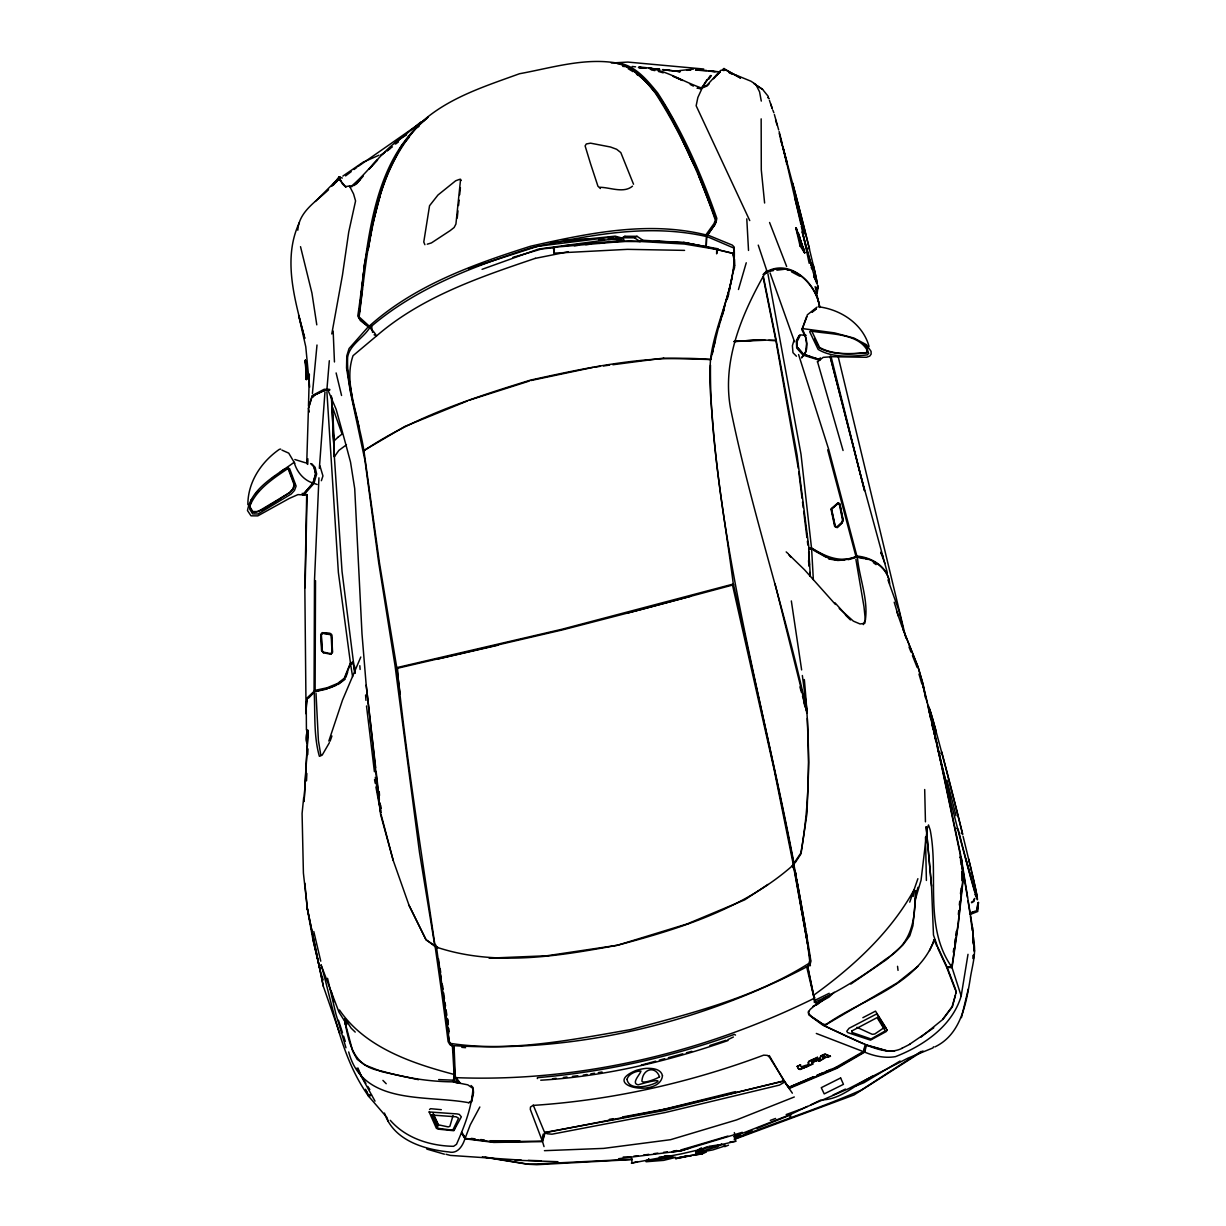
<?xml version="1.0" encoding="UTF-8"?>
<svg xmlns="http://www.w3.org/2000/svg" width="1226" height="1226" viewBox="0 0 1226 1226"><rect width="100%" height="100%" fill="white"/><g stroke="black" fill="none" stroke-linecap="round" stroke-linejoin="round"><path stroke-width="1.5" d="M973.352 955.238L973.352 958.793L973.352 955.161M306.5 377.087L306.546 379.217L306.454 375.692M315.511 580.634L315.113 690.361L307.419 697.655L306.025 710.206M733.071 272.494L734.497 265.368L733.914 248.096L706.743 236.434L715.019 224.297L716.49 220.159L698.115 173.31M314.071 690.774L314.484 580.787L318.944 477.834M250.119 504.024L250.089 507.089L252.771 511.518L257.904 511.61L289.888 492.576L293.121 489.051L294.715 484.822L288.355 467.857L286.884 467.658M761.162 118.861L761.285 169.847L764.61 203.01M306.377 372.275L306.561 374.083M717.823 248.755L716.689 249.43L716.643 253.828L717.823 248.755L686.162 243.009L641.198 240.158M306.148 370.88L306.715 379.202M306.699 494.354L304.86 589.997L306.025 707.877M307.282 463.75L307.358 459.919M305.105 587.714L307.067 494.752M307.711 464.409L307.833 458.708M305.473 360.199L306.638 379.018M306.239 704.582L306.423 730.022M400.105 693.793L396.887 668.4L379.508 563.056L363.907 450.54C358.835 419.399 346.391 389.056 347.632 357.18C349.686 344.659 363.417 338.085 369.685 327.756C415.752 287.88 474.079 266.134 531.318 247.759C588.357 235.193 648.401 223.255 706.406 236.526L706.176 247.008L683.556 242.441M955.836 993.244L955.897 991.451M308.477 406.235L309.35 374.068M306.347 701.87L306.025 713.578L306.347 701.87L307.45 698.33L313.917 692.123M306.715 463.581L308.354 410.863M916.052 895.317L916.19 891.271L913.952 890.03L917.891 878.705M915.224 890.689C915.378 919.439 912.512 942.978 886.092 958.885C863.962 975.635 840.377 990.669 815.029 1002.086L817.619 1004.155L831.81 993.704M306.393 371.953L306.531 373.194M306.469 378.926L305.32 360.214L306.255 379.539L305.994 371.279M319.358 468.301L324.967 391.952M306.515 780.885L306.852 773.483M817.972 287.206L817.16 293.305M307.726 754.649L308.002 748.933M706.743 236.434L706.237 246.855L683.893 242.35L658.623 241.277M885.954 1027.909L875.517 1011.113L862.874 1017.687M710.482 365.133C709.655 438.111 723.784 510.368 733.102 582.519L733.577 584.802C760.963 709.731 790.847 834.278 810.83 960.663L809.788 964.663L807.827 966.456C808.899 969.613 806.172 965.291 805.16 967.697C697.992 1023.388 574.32 1053.241 453.421 1045.625L454.907 1081.746L457.911 1080.872L455.336 1077.026L454.31 1077.455L452.379 1045.426L449.789 1044.46L448.118 1041.656C432.931 920.328 411.277 799.934 398.174 678.315L397.53 668.247M305.32 360.291L306.546 371.938M814.493 999.788L806.693 966.854L807.735 967.452L814.095 997.78L814.953 997.811M684.568 250.38L627.436 249.353L554.075 253.154L554.397 248.296M329.319 360.72L327.036 388.014L336.123 409.239L345.318 442.571L350.529 462.11L354.712 488.622L361.992 633.811L366.191 685.119L380.612 814.539L393.102 860.116L409.132 905.585L426.188 940.035L437.912 947.453L436.762 948.939L449.145 1041.242L450.432 1043.387C510.399 1052.521 571.393 1039.74 630.486 1029.61C691.602 1013.289 754.879 997.489 808.853 963.406L809.696 960.74L807.934 946.319L793.651 867.058L792.042 866.169L800.839 853.066C811.244 795.904 809.681 737.209 804.333 679.572M814.34 1002.47L814.233 994.822C853.403 966.486 890.291 932.71 913.952 890.03L913.201 896.421M312.415 393.423L316.998 345.012M459.75 1082.343L458.907 1083.232L457.911 1080.872M795.797 227.806L800.134 246.181M303.665 797.651L302.086 813.482L303.404 873.065L307.435 909.523L312.845 939.147L320.384 971.283M459.673 194.765L460.394 187.609M460.593 179.257L455.919 224.036L454.126 227.515L450.126 230.641L431.429 242.917L427.261 244.189M247.867 504.714C247.79 482.155 261.199 462.003 279.283 449.39L280.662 449.068M958.364 914.412L958.747 910.657M959.33 905.033L959.728 901.279M960.494 893.785L961.077 888.16M961.858 880.651L961.736 871.686M457.221 218.075L457.988 210.887M458.555 205.508L459.137 200.129M364.766 262.487L358.712 317.411C363.938 324.216 372.321 328.016 376.505 335.97C421.637 296.861 479.673 277.153 535.364 258.334M542.061 1138.755L542.321 1141.069L544.742 1132.793L663.956 1109.53L784.042 1081.087L792.364 1093.178M977.873 906.918L978.409 902.367L977.689 908.803M817.328 288.784L817.742 285.229L817.175 290.255M887.747 1050.943L866.506 1044.95L846.752 1036.368L822.539 1024.982L808.762 1014.852L808.378 1012.354L810.095 1009.473L816.792 1003.849L829.144 997.044L834.155 992.278M362.406 289.183L358.712 317.411L364.72 262.793L372.26 225.737L380.106 195.93M362.896 285.413L363.386 281.658M817.374 361.946L819.504 360.229L819.765 358.421M820.378 357.946L820.133 359.754L804.087 354.483L805.896 351.877C808.302 343.709 805.942 335.633 801.896 328.507L834.538 332.89L853.909 338.054L866.43 344.69L871.073 351.372L871.15 354.145L869.709 356.122L866.521 357.272L831.887 356.705L823.152 357.364L820.133 359.754L813.328 357.532M931.515 886.107L926.166 826.83L931.515 886.107L933.476 935.07L937.277 945.982L947.192 967.345L951.866 967.176L958.134 923.53L963.115 877.111L961.092 856.928L936.633 741.653L922.856 683.771L918.121 667.189L902.98 629.229M789.161 1088.489L837.067 1068.244L864.713 1052.138C874.368 1056.199 885.065 1058.421 895.486 1056.643C923.485 1045.701 952.326 1026.116 961.184 995.956L952.05 967.636L958.318 924.067L963.33 878.184L961.353 858.231L960.356 857.771L961.092 856.928M457.773 1082.19L453.39 1081.853L454.08 1074.436C411.967 1063.356 365.011 1047.479 339.449 1009.963M648.661 1158.8L648.539 1159.658L651.282 1160.072L656.646 1159.719L668.66 1157.911L672.614 1156.026L664.4 1155.796M929.461 711.601L929.201 708.935A97.36 1.716 75.8 0 1 933.599 722.145L935.928 730.481L935.285 733.041M953.276 952.112L953.828 948.326M954.656 942.671L955.192 938.886M955.744 935.116L956.295 931.346M429.529 1109.499L430.587 1108.687L441.314 1109.683M961.184 995.956L968.004 954.318M372.26 225.737L368.091 249.843C376.535 202.872 387.462 150.001 426.679 118.6M331.786 333.962L342.468 275.099L348.736 232.005L355.571 200.941L353.548 193.907L349.502 186.046L345.548 186.567L339.817 180.115L338.958 177.831L339.924 177.418M974.685 898.551L973.904 901.386L971.636 902.78M934.81 1046.943C960.433 1034.759 965.827 1005.197 970.057 979.926C971.697 967.927 975.789 956.019 974.195 943.805M471.09 1085.516L473.021 1087.539C471.964 1107.124 464.424 1126.388 456.501 1144.318L453.605 1146.31C430.403 1145.958 405.898 1138.326 390.282 1120.319M729.516 290.301L730.236 286.731M730.941 283.175L732.366 276.049M348.705 1051.954C362.789 1105.821 425.958 1094.711 468.684 1102.71L471.382 1101.576L473.359 1091.722M729.118 290.501L734.497 265.368M809.788 964.663L810.539 961.521L796.716 880.391M297.811 230.212C298.899 211.47 316.4 201.386 328.553 189.724M697.885 1149.62L697.64 1150.708L700.245 1150.953L705.502 1150.08L717.409 1146.785L721.486 1144.134M355.218 1032.093L351.142 1028.154L345.104 1018.745L345.104 1024.308M710.728 359.31L718.896 325.809M712.291 353.931L713.072 350.406M713.854 346.881L715.432 339.832M731.094 282.823L719.968 322.269M961.429 1017.641L968.31 989.014M465.328 1137.59L461.65 1132.441L465.098 1138.356L493.526 1141.912L542.321 1141.069L530.306 1109.407L530.475 1107.032L533.049 1105.408C611.927 1100.228 689.686 1082.788 763.691 1055.142L767.43 1055.402L769.56 1057.318L788.808 1087.937L836.822 1067.708L864.039 1051.877L864.545 1049.763M809.788 965.782L810.555 962.655M863.778 1050.222L864.606 1046.805M542.444 1137.207L543.225 1134.096M864.713 1052.138L866.506 1044.95L865.771 1044.659L863.84 1051.172M544.038 1146.617L542.536 1141.636L545.172 1132.38L664.262 1110.526L783.966 1080.796L787.92 1086.435M783.966 1080.796L783.521 1082.696L779.414 1085.102L665.212 1112.534L551.93 1134.203L547.087 1133.743L545.172 1132.38M465.098 1138.356L470.232 1124.916L479.841 1107.001M916.542 892.467L917.967 887.302M974.455 898.551L973.781 900.712L971.452 902.29M718.727 327.204L725.041 305.167M726.099 301.489L728.719 292.294M738.466 289.505L746.251 262.778M453.038 1115.553L449.881 1126.326L448.21 1126.909L438.448 1124.824L433.085 1113.193M816.868 292.278L817.65 286.853L816.853 293.014M955.437 995.267L952.035 1006.761L942.656 1019.312M915.27 899.731L921.048 880.268L927.224 828.546L928.496 824.945L930.212 830.063C939.07 875.533 923.485 926.81 951.866 967.176M722.451 315.097L724.045 309.78M727.217 299.159L728.811 293.857M793.758 341.135L792.394 345.732L792.961 352.644L796.425 356.23M462.309 1132.579L461.512 1132.916L464.945 1138.785C462.662 1145.912 457.666 1154.187 448.777 1151.934C423.231 1149.314 393.362 1140.011 384.474 1113.039M328.829 741.056L342.514 700.077L360.796 657.029M321.365 480.699L322.944 475.933L319.894 465.773M306.377 378.803L306.27 379.493M909.753 902.137L913.952 890.03M250.64 502.522L251.682 499.534M251.345 499.641L249.706 507.334L252.449 511.855L254.809 512.437L262.487 509.648L280.064 498.829M330.085 741.194L331.924 735.998M345.809 677.365L347.709 671.971M818.999 1060.904L820.792 1055.831L824.991 1053.977L830.416 1056.352L826.232 1057.195L819.167 1061.302L824.822 1057.348M819.167 1061.302L820.96 1056.23L825.159 1054.375L830.416 1056.352M299.374 222.565C282.072 259.36 295.359 301.366 304.768 338.422L298.638 315.251L305.764 346.728L309.657 387.094M617.23 63.645C634.164 66.465 646.255 81.023 656.523 93.59C681.855 132.99 701.149 175.946 716.153 220.251L714.681 224.389L706.406 236.526L705.915 234.81L714.053 223.53L715.31 220.098C700.261 175.716 680.92 132.699 655.481 93.268C645.75 80.839 634.302 67.89 618.609 63.384C585.66 57.04 551.761 67.874 519.502 73.729C486.14 85.866 450.57 96.977 423.276 120.638C372.091 171.15 367.923 249.736 359.111 316.921L369.195 326.085L369.685 327.756M822.753 1057.256C828.178 1054.59 820.914 1059.892 823.29 1055.755M822.922 1057.655L823.719 1056.046L825.021 1056.751M740.519 77.989L724.397 69.361L720.505 70.51L707.08 85.13L702.682 86.969L697.855 97.513L696.153 105.758L749.76 220.603M933.446 941.369L934.105 939.545L936.833 946.074M786.51 164.192L787.138 162.506L784.686 153.602A78.127 1.502 75.5 0 0 782.924 147.335M806.739 316.308L801.865 329.717L805.543 337.165L806.585 343.663L805.543 351.969L803.735 354.59L797.298 347.31L796.931 340.123L799.842 334.851L806.187 335.372M802.662 327.878L807.106 316.201M454.218 1129.82L456.149 1124.824M863.334 624.601L865.341 619.896L863.993 606.824L855.901 559.362M312.737 397.301L315.082 394.741L325.963 389.914M929.523 950.533L934.549 939.453C917.4 985.535 862.675 998.638 826.247 1024.384L823.397 1024.461L812.455 1017.228L808.716 1013.687L808.44 1011.266M329.411 742.634L322.193 755.109L319.388 756.319C313.442 735.569 315.358 712.965 314.147 691.495C324.859 689.165 336.43 686.928 344.491 678.852L350.529 663.695L353.425 663.189L351.387 663.756M940.832 753.592L941.675 751.829L944.985 764.334A97.36 1.716 75.8 0 1 959.207 819.995L962.625 833.803L961.169 833.174M326.898 391.722L338.376 572.511L350.437 662.914L344.245 678.269L337.686 683.403L327.112 687.771L315.113 690.361M797.436 340.889L799.934 335.924M799.061 335.572L796.348 340.874L796.716 348.061L803.214 355.341L801.543 357.762M389.623 168.575L401.668 145.588L408.81 137.664M933.507 1046.82L932.94 1047.923L907.761 1058.222L848.423 1088.734L803.781 1108.105L786.157 1114.572M872.345 1076.137L871.288 1077.01C855.135 1084.55 841.174 1099.247 822.431 1099.875M706.988 79.644L701.379 88.64L697.288 88.165L701.379 88.64L710.406 75.491M801.911 357.67L803.582 355.249L819.504 360.229M795.107 862.828L801.038 853.74L807.045 812.991L808.685 762.373L807.336 718.436M706.866 235.469L715.248 224.159L716.827 218.381C701.548 174.628 682.851 131.841 657.626 92.854C647.42 80.533 635.681 65.714 618.869 63.154M354.85 673.197L342.039 571.439L334.361 456.746L338.866 450.402L346.468 444.777M708.72 79.261L711.417 75.583M331.771 186.367L339.188 176.851L342.315 178.077M722.834 69.637L723.999 68.38M335.939 182.459L339.173 178.735L339.188 176.851L340.169 177.264M332.629 185.111L339.234 177.142M803.214 355.341L804.271 354.391L811.827 357.103M713.547 78.786L720.336 71.66L716.49 75.169M360.291 179.624L353.563 185.662L356.689 183.731L363.386 175.916M369.133 327.005L368.29 326.775L349.073 348.536L346.789 355.862L346.544 367.999L350.345 391.584L364.965 460.424L378.696 562.765L395.002 665.411L419.522 852.622L434.908 946.411L435.996 946.978C494.998 966.87 557.83 956.203 617.46 945.246C680.001 928.71 744.044 908.727 793.375 864.928L774.173 769.821L732.504 585.063M330.714 654.316L332.553 652.14L331.648 634.516L329.901 633.229L322.239 632.662L320.722 634.455L321.549 650.7L323.373 652.768L330.775 654.255L332.369 652.401L331.51 634.93L329.993 633.827L322.484 633.214L321.135 634.792L321.948 650.914L323.541 652.722M791.843 184.007L792.67 183.072L795.613 194.244A78.127 1.502 75.5 0 1 807.06 239.07L809.512 249.047L808.195 248.035M333.334 185.065L338.253 179.548M959.943 857.863L960.264 854.706L942.196 769.024M709.364 83.537L707.218 85.897L702.82 87.736M255.284 494.354L258.686 490.63M303.159 493.404L303.787 494.936L313.979 483.396L316.66 473.987L315.113 467.336L311.772 463.765M308.768 697.916L314.622 691.786L327.434 688.905M315.373 201.447L338.115 178.689M468.684 1102.71L471.382 1101.576M811.704 1061.134L817.803 1058.207L818.37 1060.076L811.949 1062.421L818.37 1060.076M815.029 1002.086L807.673 966.195L809.957 964.111M917.83 966.425L897.233 982.854L824.255 1025.687L826.247 1024.384M798.693 234.227L801.114 242.074M387.033 151.12L389.853 148.714M622.348 237.752L617.919 241.461L640.064 241.583L642.639 240.081L637.03 236.311L624.923 236.281L622.348 237.752L634.47 237.798L637.03 236.311M622.701 238.12L624.923 236.281M632.493 186.168C623.636 193.601 610.333 187.409 599.912 187.287M394.573 143.58L421.1 121.788M272.157 478.416L274.915 475.933M812.072 312.048L816.072 308.845M812.44 311.94L816.424 308.753M807.229 314.929L816.945 307.174M369.195 326.085L370.068 325.396C415.338 285.045 473.834 264.188 530.751 246.181C587.377 233.446 647.221 220.665 704.858 234.641L705.915 234.81M338.177 684.491L345.165 679.158M976.54 910.412L977.965 903.026L977.214 910.504L969.643 913.707M345.563 175.9L351.203 171.655M354.007 169.525L356.827 167.41M920.879 1037.211L943.07 1019.22L952.449 1006.669L956.311 991.359L947.192 967.345L951.391 966.793L951.361 965.322M933.752 1027.817L909.493 1044.353M395.554 144.04L398.481 141.894M406.649 134.921C384.244 147.396 370.559 169.893 351.724 185.938L349.502 186.046M385.286 152.039L380.688 155.395L383.6 153.219M825.818 997.075L817.374 1003.236L816.838 1002.454M387.998 150.032L392.397 146.829M818.34 1002.73L821.435 1000.477M358.237 166.353L424.119 120.454M280.248 472.056L284.647 469.006M767.936 884.436L744.734 899.838L687.51 923.776M921.17 1051.387L861.48 1089.96C820.225 1108.335 776.15 1121.989 734.129 1139.092M922.994 1050.958L854.001 1094.971L734.527 1139.322M812.884 1006.408L817.619 1004.155M850.798 984.064L886.536 959.575L902.934 944.955L909.799 935.79L912.926 925.737L916.19 891.271M702.682 86.969L701.226 87.904C680.905 80.839 661.764 67.415 639.053 67.185M279.865 498.767L289.505 492.607L292.677 489.174L294.225 484.99L288.003 468.363L286.562 468.163M368.995 1095.462L370.298 1094.634M428.104 117.252C369.547 162.537 367.953 249.062 357.777 316.001L360.321 320.538L368.29 326.775M900.083 1061.011L863.947 1082.711L854.859 1086.328M363.739 450.831C414.204 416.733 472.73 397.914 530.46 380.121C589.583 367.049 649.964 354.222 710.835 359.54L663.327 358.207M363.907 450.54L404.902 426.403L467.412 400.948M836.086 1067.218L861.771 1052.444M845.419 1089.086L833.052 1095.033M764.365 274.256L768.763 271.39L773.407 270.609M415.783 128.24L419.001 126.401M803.735 354.59L797.789 347.678M554.075 253.154L553.401 247.3L554.52 246.687M366.605 1091.37L368.796 1096.458L371.478 1094.987M679.204 1157.206L691.234 1155.612M764.304 273.107C788.456 256.816 816.332 282.455 819.658 306.868M901.922 1048.291L909.907 1044.261M813.941 998.408L812.378 999.205C702.774 1052.889 579.193 1082.252 456.946 1077.685L455.367 1077.593L454.034 1045.793L454.218 1046.621L452.961 1046.529M814.662 1000.431L829.236 993.29M762.986 274.563L769.361 270.946C793.712 261.429 816.301 284.8 819.78 307.511M727.846 1039.679L733.378 1037.027M807.352 1106.45L790.448 1114.495L733.531 1136.778M810.738 1104.825L820.884 1099.998M699.111 1149.038L701.563 1147.888M800.486 1064.75L797.344 1066.589L800.486 1064.75C800.976 1072.612 816.838 1060.72 801.467 1066.85M818.018 1059.325L811.75 1062.023L817.972 1058.605L817.405 1057.318L808.808 1061.226L808.164 1062.651L809.436 1065.578L812.731 1064.122L811.949 1062.421M809.267 1065.179L812.562 1063.724M827.274 1057.256L830.232 1055.954M798.233 1068.413L799.95 1069.133L808.302 1066.068L800.134 1069.532L798.586 1069.057L797.176 1066.191M949.108 799.091L950.273 798.586L946.441 783.307A97.36 1.716 75.8 0 1 933.921 731.585L932.22 724.152M813.298 1076.872L788.931 1087.324L788.226 1085.669M816.807 1075.386L822.064 1073.148M825.573 1071.662L830.83 1069.44M790.939 1086.42L813.727 1076.78M817.236 1075.294L836.515 1067.126M345.334 1022.223L339.02 1012.262L321.013 964.755L322.53 969.72C334.177 1012.799 341.993 1058.912 368.49 1096.044L371.371 1094.849M735.861 1138.249L748.166 1133.146M328.966 688.276L336.644 685.119M734.772 1137.268L739.952 1135.184M745.147 1133.115L752.059 1130.341M757.254 1128.257L790.111 1115.108M794.295 1096.979L736.519 1119.936L670.561 1139.69L603.652 1148.394L544.436 1150.678M724.75 1146.662L728.52 1145.161M649.213 1159.336L646.24 1160.516L646.102 1161.742L663.695 1160.363L675.679 1157.39L665.549 1156.562M637.719 1161.62L631.359 1163.152L681.181 1153.911L735.723 1141.268L734.359 1132.594M770.296 1120.395L775.583 1118.464M707.371 1146.617L695.97 1151.628L695.678 1153.145L712.842 1149.911L724.459 1146.111L724.903 1144.961L721.777 1144.44L708.935 1146.31M482.063 269.337L538.49 249.077L614.686 238.794L624.034 241.292L623.743 239.407L614.272 236.817L537.754 246.273L468.332 268.693M971.115 912.588L974.455 911.393M792.624 867.61L793.958 867.134L793.115 865.908M902.336 1048.199C890.03 1054.483 876.36 1048.95 864.499 1044.353M969.965 914.535L977.735 911.485L978.425 902.505M350.437 662.914L353.042 662.055L353.425 663.189M727.846 1136.104L680.629 1150.049M709.839 1045.502L726.037 1040.261M728.014 1040.537C667.542 1061.409 604.709 1076.428 540.743 1080.213M469.144 400.243L529.172 381.087M379.003 155.227L363.049 162.23L342.882 176.069M689.671 1148.134L680.874 1150.846L618.532 1158.723M687.939 923.684L617.46 945.246L546.903 955.759L489.097 958.15M937.568 947.698L946.763 967.437L950.962 966.885L950.932 965.414M742.297 1132.318L680.874 1150.846L671.787 1151.904M889.218 581.354C887.164 566.197 871.073 557.217 856.867 556.052C840.775 563.623 825.205 556.512 811.505 547.915L808.685 548.405L810.325 576.143M848.361 559.669L854.859 557.738M512.897 257.353L541.969 248.893L553.386 247.79M641.29 1065.088L655.726 1061.149M659.343 1060.168L664.753 1058.697M668.369 1057.701L682.805 1053.778M686.422 1052.782L691.832 1051.31M733.301 584.051L561.845 629.275L396.458 667.71M642.547 609.199L733.577 584.802M627.053 613.184L690.621 596.296M643.006 609.061L562.198 629.965L396.887 668.4M702.314 1153.298L706.13 1152.179L675.541 1158.677L691.709 1155.582M663.818 1109.331L735.493 1091.615M437.421 659.159L498.4 645.121M839.228 608.464L853.373 621.138L860.039 623.957L864.728 623.344C869.311 602.487 859.962 580.296 857.618 559.347L856.959 556.803L847.687 559.378L837.404 560.052L828.945 558.474L814.095 549.861L811.612 548.727L808.823 549.171L811.214 549.095M530.797 380.55L592.74 367.448M535.195 258.38L568.22 251.79M609.322 1119.399L613.199 1118.679M622.471 1116.978L664.032 1109.285M583.285 1075.11L587.039 1074.482M590.794 1073.853L594.533 1073.24M598.288 1072.612L602.043 1071.984M679.526 70.587L693.564 69.07M684.399 1156.348L688.66 1155.689M692.797 1155.382L702.743 1153.835L700.276 1154.08M643.635 1155.061L648.861 1154.34M654.086 1153.635L657.872 1153.114M663.572 1152.348L667.358 1151.842M673.043 1151.076L676.844 1150.555M694.989 1154.769L698.514 1154.31M686.928 70.25L690.606 69.759L686.621 70.311M594.242 367.141L600.219 366.329M603.575 365.946L609.552 365.118M612.908 364.735L663.695 358.099M687.173 70.326L690.882 69.882M776.87 270.18L783.797 269.337M552.497 1078.711L556.129 1078.298M563.362 1077.439L566.994 1077.01M572.419 1076.382L577.86 1075.738M598.595 240.066L602.395 239.652M608.065 239.009L613.751 238.365M550.597 242.717L615.222 236.158L623.452 238.442M574.289 245.752L578.09 245.384M585.706 244.648L591.407 244.097M599.008 243.346L604.709 242.794M612.326 242.058L618.027 241.507M562.06 245.982L620.509 240.602M541.11 1160.792L528.283 1160.348M553.401 247.3L629.582 240.878L684.43 244.035L716.689 249.43M633.827 1156.164L638.424 1155.781M659.22 1157.083L663.971 1156.685M735.723 1141.268L729.868 1141.988M844.867 559.93L837.864 560.466L828.868 558.995M653.029 241.691L658.944 241.185M733.669 341.548L758.25 339.893L776.227 340.476L797.084 455.168L809.129 549.57M734.42 341.518L765.07 340.23M632.371 1159.566L536.773 1164.7L527.303 1164.194L482.385 1156.884M735.156 341.349L757.883 340M632.248 1159.244L529.142 1164.302L485.082 1157.099M611.33 63.001L627.896 62.082L703.739 69.024M865.035 1045.104L866.077 1045.042M349.854 186.735L352.031 186.628M564.742 241.783L570.427 241.476M598.84 239.944L604.525 239.637M608.311 239.438L617.781 238.932M542.536 1141.636L493.817 1142.433L464.945 1138.785M623.191 1157.053L630.7 1156.731M564.282 239.989L592.664 239.024M619.161 238.135L622.946 238.013M329.733 390.144L325.043 389.883L312.155 396.32L308.431 408.764L308.829 412.35M894.781 1050.835L887.317 1051.034L866.92 1045.318M519.855 1140.793L490.109 1140.732M723.125 70.495L724.443 70.403L723.524 68.717L724.827 69.07L740.366 78.02M521.326 1160.164L450.417 1155.413L446.034 1154.279M329.748 389.393L324.185 389.27L312.201 395.554L308.431 408.105L308.814 411.691M696.107 70.005L706.559 70.449M695.556 69.989L716.061 71.752M768.671 340.338L775.874 340.567L798.325 468.363M515.104 1160.21L557.937 1161.712M438.693 1079.585L453.237 1080.198M453.39 1081.853C429.085 1081.715 404.886 1077.746 381.547 1071.064C353.042 1066.405 349.303 1044.552 344.521 1019.802M947.192 967.345L952.05 967.636M307.205 495.151L303.787 494.936M857.035 557.202C872.008 557.432 888.329 568.036 889.708 583.76M638.562 67.537L644.202 67.982M453.666 1082.022L467.796 1084.841L473.221 1088.627L473.497 1092.841L471.627 1101.837L470.416 1102.542M622.701 66.357L625.781 66.618M638.501 67.415L646.041 68.058M640.079 67.66L643.849 67.982M649.504 68.457L658.929 69.254M639.451 67.445L644.999 67.966M648.707 68.304L659.818 69.346M461.788 1047.341L465.574 1047.694M632.126 66.48L635.589 66.832M709.517 70.786L718.451 71.752M663.481 69.759L679.97 71.614L672.997 70.878M662.745 69.575L680.323 71.614M662.454 69.667L669.473 70.48M471.274 1138.387L475.044 1138.847M480.699 1139.552L484.469 1140.027M709.057 70.909L714.467 71.675M865.004 558.857L867.855 559.378M418.526 1079.708L381.991 1071.739L364.796 1064.95L357.134 1059.295L352.705 1051.249L345.778 1025.105M651.251 69.897L654.899 70.602M452.379 1045.426L453.405 1047.479M857.541 557.232L863.594 558.581M818.386 306.761C840.76 309.473 862.874 323.894 869.05 346.452M708.03 247.284L733.025 253.307L734.481 259.682L734.527 268.065M707.954 247.437L711.478 248.296M715.019 249.139L732.673 253.399L734.129 259.774L734.175 268.172M458.907 1083.232L453.988 1082.006M449.789 1044.46L453.053 1045.563M444.379 1154.187L426.817 1149.084M658.347 71.43L663.22 72.84M294.853 459.52L305.611 462.83M317.151 484.5L313.09 482.983L302.807 494.875L297.964 494.599L289.321 498.415L257.797 515.885L251.008 515.824L247.483 510.552C251.744 487.519 276.739 475.228 294.148 462.294C296.707 471.642 303.481 480.117 312.982 483.059L315.634 473.68L314.071 467.029L310.607 463.566M454.218 1046.621L451.551 1045.655L450.019 1043.111M816.317 1033.457L864.039 1051.877M736.397 75.246L750.94 81.207L755.829 84.456L759.568 91.843L761.285 101.084M786.448 269.368L788.287 270.134M728.949 72.165L735.891 75.169M707.341 234.871L732.274 245.093L734.098 246.901C736.841 284.723 716.229 319.496 710.896 356.398C708.337 379.033 711.157 401.776 712.888 424.365C724.888 572.144 765.468 715.202 793.406 860.315L794.142 865.694M862.859 1043.632L824.255 1025.687M281.949 450.111L288.738 453.145L294.761 463.29M856.974 1027.327L872.268 1034.33L874.766 1034.008L884.099 1027.664L877.939 1017.304M622.639 64.58C663.956 84.502 678.177 133.465 697.425 171.579M956.617 828.47L958.073 829.144L961.828 843.565A97.36 1.716 75.8 0 0 973.582 886.873L975.114 892.421M813.451 550.198L825.634 556.972M823.397 1024.461L824.684 1025.595L812.455 1017.228M454.08 1074.436L455.015 1074.895M374.083 334.775L376.505 335.97L353.042 355.678C344.598 379.845 355.034 405.178 359.402 429.039M682.438 80.441L672.967 76.165L682.453 80.426M728.826 72.441L732.183 74.204M690.177 84.425L693.364 86.096M791.552 271.865L799.735 276.202M839.779 504.238L838.216 503.334L831.397 509.188L835.105 526.521L837.205 527.486L842.155 522.797L843.028 520.299L840.132 506.016M628.156 68.702L633.014 71.644M636.263 73.621C665.718 95.398 678.162 133.098 694.039 164.912L682.637 139.58L669.672 115.029M815.597 1001.964L817.144 1002.945M757.622 86.081L762.557 89.345L768.212 96.379M753.714 83.445L762.557 89.345M818.723 347.54C832.577 355.494 851.135 354.253 866.567 352.843L867.594 349.012L863.932 343.587M634.47 237.798L640.064 241.583M434.908 946.411L425.805 939.407L409.04 905.324M873.341 562.596L876.084 564.604M306.04 379.202L305.841 369.961L306.684 371.524M804.67 252.725L800.333 243.3L800.256 246.012M461.129 180.467L459.719 179.287L455.658 180.789L437.973 195.011L429.544 205.738L423.767 242.043L424.901 244.71M786.188 551.915L788.395 553.907M816.792 1003.849L815.964 1001.841M450.724 1044.23L452.118 1045.502M968.601 858.936L971.375 870.031A97.36 1.716 75.8 0 1 977.045 896.191L977.061 897.401L975.053 894.612M600.372 188.528L597.936 186.199L590.518 163.64L585.109 145.894L586.304 143.963L590.549 143.166L610.471 146.997L616.647 149.281L620.816 152.591L633.535 184.237M345.901 187.256L342.468 183.915L339.817 178.689L340.522 180.835M845.496 615.1L850.461 619.958M382.926 1080.397L386.205 1083.723M798.448 233.737L800.394 242.12L798.555 233.921M812.072 264.249L813.543 265.889L815.014 272.341A78.127 1.502 75.5 0 1 816.47 281.551L814.064 277.214M457.344 1079.278L455.336 1077.026L459.106 1081.531M835.013 602.824L845.633 614.609M455.367 1077.593L459.949 1083.416M835.473 604.479L804.547 569.814L788.824 554.55L790.709 557.064M811.152 267.636L812.639 269.368L810.509 261.889A78.127 1.502 75.5 0 1 802.279 231.637M642.761 77.544L656.554 93.743M368.796 1096.458L386.926 1117.468L388.228 1121.407M735.508 1035.066L734.313 1034.407C670.775 1057.134 604.74 1072.014 537.463 1077.654L537.34 1078.589M804.593 252.97L800.379 246.303M768.074 97.36L768.825 98.386M768.104 97.574L768.855 98.647M367.8 1086.451L369.808 1089.562M879.011 1018.852L885.065 1028.476M365.869 1083.37L356.751 1068.229L375.018 1101.132M784.042 1081.087L769.269 1055.555M795.889 227.883L799.996 241.215M884.927 563.47L880.697 552.252L883.057 556.619M809.666 964.157L810.432 965.598M796.164 227.791L804.731 252.908L799.628 237.323M796.456 228.634L799.229 238.656M682.637 139.58L697.793 171.104M811.52 330.591L819.55 347.372C833.113 355.218 851.35 353.962 866.506 352.582L867.671 351.05L866.23 346.1M814.631 338.974L817.911 345.824M800.747 242.38L803.612 248.863M803.26 247.698L803.689 249.062M320.86 755.477L318.392 740.427L316.017 693.257M809.436 1065.578C804.9 1060.107 816.087 1059.785 817.405 1057.318M807.719 1064.781L808.302 1066.068M812.118 1062.819L812.731 1064.122M433.284 1114.557L438.494 1125.805M818.186 1059.678L817.849 1058.927L811.781 1062.068M306.531 371.509L306.025 370.206M368.49 1096.044L365.563 1089.27M800.149 241.154L800.363 242.058M457.926 1081.608L458.263 1082.42M802.8 247.07L801.222 242.947M533.249 1105.132L544.742 1132.793M357.931 1067.984L361.517 1076.78M302.178 493.342L302.807 494.875L313.09 482.983L315.664 474.155L314.193 467.872M902.964 629.122L918.121 667.189L923.147 684.43L925.446 697.824M909.018 647.006L911.056 652.125M912.42 655.527L917.171 667.45M699.142 176.866L716.153 220.251M772.855 110.187L773.867 112.746M946.763 967.437L955.299 989.826M769.576 222.488L786.648 266.486M801.819 244.618L802.141 245.461M799 234.549L799.306 235.453M887.961 579.867L898.98 610.778L903.194 628.54M965.674 858.307L969.797 872.651M922.427 683.618L923.347 687.909M770.035 272.877L794.525 341.763M801.635 243.622L801.053 241.859M323.327 986.286L307.358 908.711L323.327 986.286L339.74 1033.441M896.666 611.192L902.259 627.36M809.896 260.985L811.627 266.057M769.422 100.302L772.211 108.593M758.25 245.123L766.664 270.287L765.3 272.647C742.282 313.258 722.022 360.03 730.42 407.768C751.247 510.46 785.268 610.058 807.275 712.551L802.356 675.511M894.198 602.211L898.367 616.034M338.483 1020.293L342.452 1032.614M343.602 1036.123L345.303 1041.41M770.786 104.026L772.303 108.746M320.936 973.03L323.174 979.988M798.586 354.544L828.715 449.452L856.867 556.052M346.835 1024.369L345.104 1018.745M345.962 1047.77L335.985 1014.316L327.557 978.333M774.372 114.524L778.679 129.925M918.964 674.055L921.86 683.863M817.466 361.547L843.059 450.494M799.904 686.912L801.467 692.445M802.494 696.123L807.168 712.704L775.047 583.837M803.643 701.747L805.191 707.279M800.226 238.917L799.153 235.515M887.302 572.603L860.1 472.975L830.094 356.414M775.614 119.903L776.977 124.96M827.688 449.835L855.871 556.144M795 198.612L804.072 234.074M381.087 814.554L393.194 860.376M947.008 780.15L955.989 815.673M830.063 356.322L864.499 490.63L830.937 356.046M779.138 131.611L782.418 144.484M779.276 133.542L782.096 144.576M300.523 246.671L311.94 293.075L316.783 324.844M331.127 990.838L333.886 1001.903M922.596 684.43L927.147 702.85M927.576 704.644L935.836 740.014M782.893 146.323L800.946 224.45M782.985 148.177L786.847 163.993M838.247 356.904L905.907 638.087M336.123 372.934L341.564 395.492M313.795 931.53L320.737 961.153M312.707 938.319L320.492 971.559M801.329 226.197L809.191 263.314M970.226 874.475L970.977 877.877M815.121 286.608L819.213 304.952M936.235 741.761L941.813 767.185M816.485 1003.91L816.669 1004.799M763.369 276.524L776.227 340.476M763.139 277.137L775.874 340.567M355.034 673.151L353.103 662.822M801.16 908.267L801.911 912.006M806.018 709.072L806.754 712.812M374.528 779.583L375.217 783.276M375.907 786.954L380.75 812.715M793.712 865.786L807.658 943.775M767.905 273.735L801.007 454.294L811.505 547.915M795.337 871.87L795.996 875.563M796.67 879.257L805.666 929.109M806.34 932.802L806.999 936.495M961.353 858.231L972.479 927.484L974.409 951.407L974.118 947.729M960.939 858.323L967.437 897.309M352.613 676.767L350.529 663.695M347.356 369.363L351.709 394.511M933.645 730.865L934.212 734.19M795.245 871.671L795.843 875.165M435.598 944.587L435.996 946.978M791.337 600.939L801.635 669.932M371.432 325.288L372.597 332.415M448.731 1028.323L449.283 1031.71M967.988 900.758L970.118 914.397M374.42 771.767L366.513 705.992M375.294 777.345L380.796 812.7M970.394 916.282L972.356 930.764M811.612 548.727L813.344 579.699M354.483 665.994L355.004 669.611M440.165 968.724L440.701 972.448M442.586 985.489L443.122 989.213M443.659 992.937L444.456 998.516M444.992 1002.24L445.528 1005.964M446.065 1009.688L446.862 1015.281M447.398 1019.005L448.21 1024.599M439.552 968.463L441.13 979.758M441.651 983.528L442.448 989.183M442.969 992.937L448.716 1033.87M306.546 367.386L306.745 371.539M631.497 1158.279L632.126 1163.321M798.8 472.102L802.049 498.292M802.509 502.032L803.214 507.641M803.674 511.38L806.923 537.586M807.382 541.325L807.857 545.064M897.539 966.303L898.03 970.379M447.659 1019.005L448.088 1022.729M366.191 685.119L375.692 767.66M376.121 771.415L379.37 799.551M379.799 803.306L380.658 810.8M307.098 743.201C305.274 742.389 307.113 726.666 307.956 731.999L304.094 800.777M438.448 958.747L449.298 1042.177L450.846 1044.721M307.19 742.404C305.427 741.515 307.098 725.01 308.216 731.34L304.094 801.528M304.83 883.195L307.435 909.523M960.525 859.518L961.046 864.728M746.787 218.841L748.519 250.441M813.742 275.467L813.865 276.846M379.217 791.674L379.524 795.49M380.152 803.122L380.627 808.838L380.474 805.007M972.479 927.484L973.812 944.051M380.321 805.084L380.627 808.869M808.532 560.588L808.961 566.274M359.831 665.703L360.107 669.457M306.607 378.803L306.086 370.344L306.423 379.539M365.593 695.004L365.946 700.352M808.67 552.236L809.344 565.079L809.068 552.144M809.742 572.419L809.926 576.097M333.166 331.097L334.453 361.961M331.372 395.906L334.361 456.746L333.273 430.219M331.648 398.235L334.361 456.746M331.955 398.006L332.108 401.791M332.966 422.648L333.12 426.433M306.393 374.099L306.607 375.677M924.695 789.529L925.446 821.834M925.492 837.067L926.396 880.452M637.275 72.778L637.305 74.985M973.352 942.687L973.337 937.047L973.337 944.296M972.938 937.139L972.954 942.779M971.666 872.008A100.195 1.778 75.8 0 1 970.624 877.571A100.195 1.778 75.8 0 1 937.43 747.783M935.714 740.657A100.195 1.778 75.8 0 1 934.794 736.749M933.109 729.531A100.195 1.778 75.8 0 1 932.22 725.623M930.595 718.405A100.195 1.778 75.8 0 1 929.829 714.896M929.507 713.348A100.195 1.778 75.8 0 1 928.588 708.628M928.281 706.283A100.195 1.778 75.8 0 1 962.671 834.737M963.1 836.454A100.195 1.778 75.8 0 1 971.314 870.491M784.15 152.147A80.41 1.548 75.5 0 1 814.953 272.524A80.41 1.548 75.5 0 1 802.248 232.434M780.472 139.212A80.41 1.548 75.5 0 1 783.675 150.461M781.56 142.584A78.127 1.502 75.5 0 1 782.525 145.909M249.828 506.047L249.813 509.265L252.648 513.909L257.981 514.016L291.144 494.063L294.485 490.446L296.11 486.094L289.597 468.639L288.079 468.439C273.551 478.278 256.632 489.159 249.828 506.047M790.448 1114.495L790.402 1118.081L790.448 1114.495M627.007 1079.309C630.532 1099.829 687.05 1070.344 638.087 1084.857C630.869 1083.355 639.987 1074.666 640.968 1071.064C636.401 1070.758 628.417 1073.838 627.007 1079.309M662.469 1075.662C660.017 1098.787 598.411 1085.638 636.386 1070.329A32.489 18.068 -5.7 0 1 645.964 1068.382C651.971 1068.183 660.799 1068.582 662.469 1075.662M659.511 1076.78C657.534 1078.619 639.957 1085.332 642.026 1080.075C643.389 1068.214 655.695 1065.946 659.511 1076.78M887.149 1030.055L886.291 1031.51L870.491 1040.123L847.595 1032.553L846.783 1031.235L849.036 1028.307L876.697 1013.933L887.149 1030.055M429.131 1111.951L436.349 1128.242L438.034 1129.131L453.789 1130.724L461.344 1116.84L459.306 1114.388L457.114 1113.928L429.131 1111.951M431.782 1115.032L438.05 1128.318L451.429 1130.065L453.114 1129.498L458.601 1118.235L456.149 1116.794L431.782 1115.032M843.136 519.947L842.124 522.812L837.097 527.563L834.645 526.414L830.967 508.897L838.124 502.737L839.871 503.748L843.136 519.947M842.568 520.1L841.802 522.276L836.96 526.919L835.212 526.061L831.55 508.959L838.017 503.442L839.304 504.177L842.568 520.1M851.886 1030.943L851.932 1032.415L871.027 1038.974L885.295 1030.913L877.096 1017.611L851.886 1030.943M868.59 353.257L867.38 354.866C851.472 356.521 832.239 358.038 818.14 349.395L809.696 331.786L810.57 330.928C829.098 334.637 860.514 332.399 868.59 353.257M332.001 652.079L330.698 653.657L323.557 652.125L322.177 650.562L321.396 634.562L322.53 633.26L331.158 634.853L332.001 652.079M373.7 163.702L369.057 169.188L377.593 159.855L373.731 163.702M337.732 437.421L334.054 440.962L332.66 407.492L342.069 434.065L337.732 437.421M840.622 1077.976L821.267 1087.677L824.224 1093.899L843.457 1084.336L840.622 1077.976M659.236 69.177L649.841 68.426L659.236 69.177"/></g></svg>
